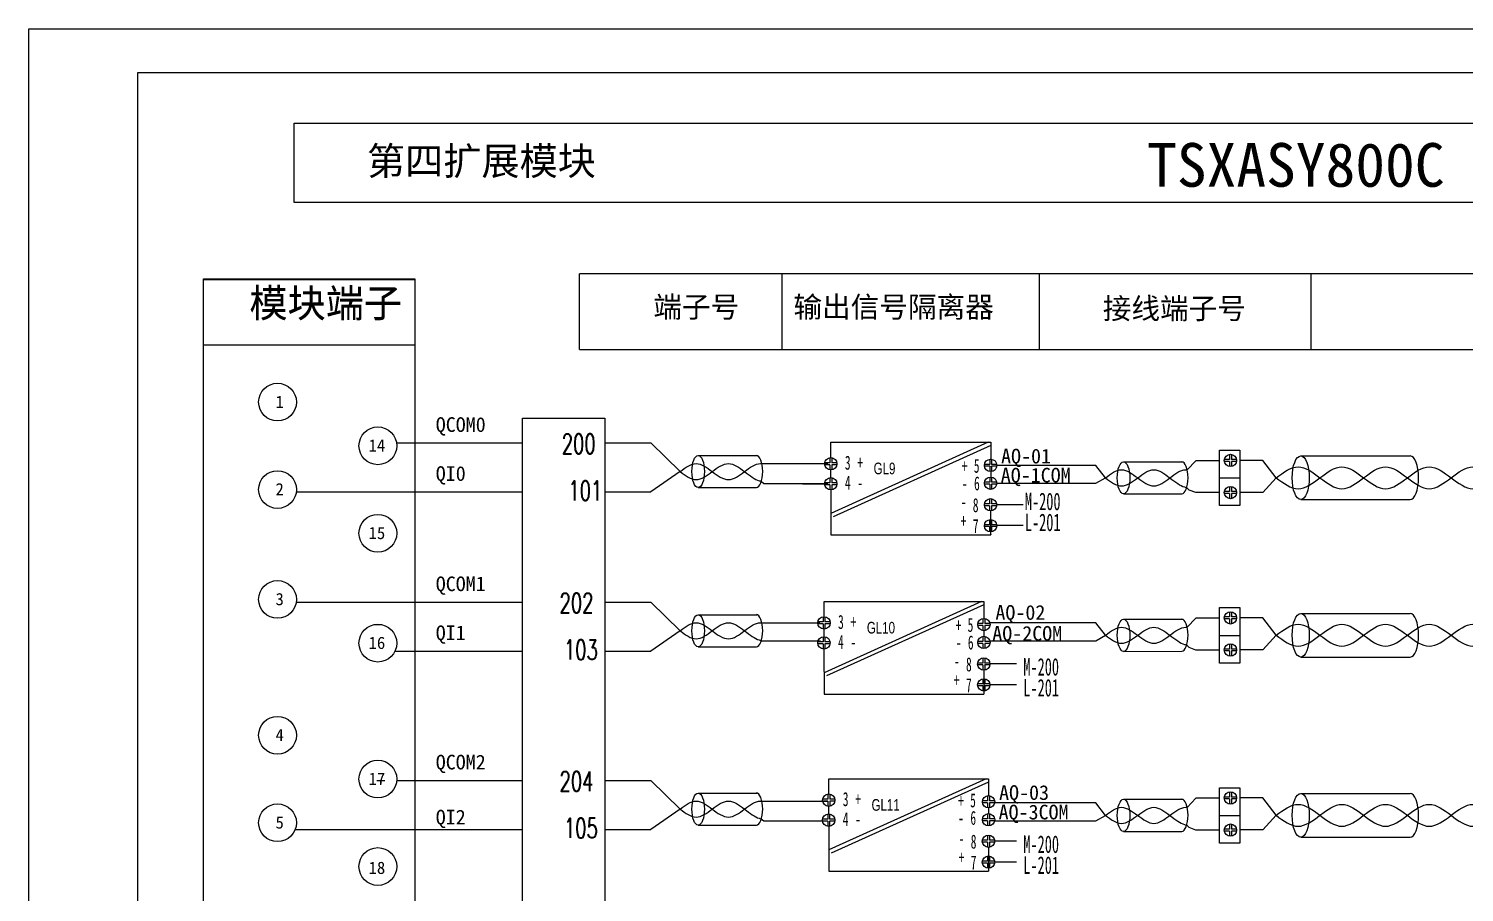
# Model space of a CAD drawing. Header units: millimetres. Extents: x 201 to 11482, y -7821 to 251.
# Drawn here: x 6859.7 to 7188.2, y -6773.7 to -6576.3 of the extents above; entities that cross this region are included whole.
import ezdxf

# ---------------------------------------------------------------- set-up
doc = ezdxf.new("R2010")
doc.units = ezdxf.units.MM
for name, color, linetype in [('02', 7, 'Continuous'), ('LINE_THIN', 2, 'Continuous'), ('TEXT', 6, 'Continuous'), ('µçÂ¡¤Í¼', 7, 'Continuous')]:
    doc.layers.add(name, color=color, linetype=linetype)
doc.styles.add('HZ', font='txt', dxfattribs={"width": 0.67, "bigfont": 'hztxt'})

msp = doc.modelspace()

# ---------------------------------------------------------------- linework, layer by layer
for p, q in [((6884.748, -6985.796), (6884.748, -6586.252)), ((6884.748, -6586.252), (7446.852, -6586.252)), ((6899.752, -6633.592), (6948.048, -6633.592)), ((7320.469, -6632.306), (6985.763, -6632.306)), ((6985.763, -6649.625), (6985.763, -6632.306)), ((7032.141, -6649.625), (7032.141, -6632.306)), ((7090.955, -6649.625), (7090.955, -6632.306)), ((7153.116, -6649.625), (7153.116, -6632.306)), ((6899.752, -6648.525), (6948.048, -6648.525)), ((6985.763, -6649.625), (7320.469, -6649.625)), ((6943.884, -6670.965), (6972.728, -6670.965)), ((6991.573, -6670.965), (7002.057, -6670.965)), ((7008.774, -6677.521), (7002.057, -6670.965)), ((7027.469, -6675.701), (7042.541, -6675.701)), ((7103.857, -6676.117), (7081.217, -6676.117)), ((7106.087, -6678.958), (7103.857, -6676.117)), ((7126.747, -6675.048), (7124.782, -6677.137)), ((7132.145, -6675.048), (7126.747, -6675.048)), ((7142.084, -6674.965), (7136.821, -6674.965)), ((7145.141, -6678.946), (7142.084, -6674.965)), ((7008.774, -6677.521), (7002.057, -6682.163)), ((7027.94, -6680.313), (7027.342, -6679.794)), ((7103.857, -6680.21), (7106.087, -6678.958)), ((7145.141, -6678.946), (7142.084, -6682.298)), ((6920.951, -6682.163), (6972.728, -6682.163)), ((6991.573, -6682.163), (7002.057, -6682.163)), ((7042.565, -6680.313), (7027.94, -6680.313)), ((7081.217, -6680.21), (7103.857, -6680.21)), ((7125.253, -6681.749), (7124.655, -6681.23)), ((7126.747, -6682.345), (7125.253, -6681.749)), ((7132.145, -6682.345), (7126.747, -6682.345)), ((7142.084, -6682.298), (7136.821, -6682.298)), ((7079.794, -6686.527), (7079.794, -6691.997)), ((6920.938, -6707.378), (6972.728, -6707.378)), ((6991.573, -6707.378), (7002.057, -6707.378)), ((7008.774, -6713.935), (7002.057, -6707.378)), ((6938.842, -6712.51), (6940.395, -6712.509)), ((7027.469, -6712.114), (7040.755, -6712.114)), ((7103.857, -6712.114), (7079.606, -6712.114)), ((7106.087, -6714.955), (7103.857, -6712.114)), ((7126.747, -6711.045), (7124.782, -6713.134)), ((7132.145, -6711.045), (7126.747, -6711.045)), ((7142.084, -6710.963), (7136.821, -6710.963)), ((7145.141, -6714.943), (7142.084, -6710.963)), ((7008.774, -6713.935), (7002.057, -6718.577)), ((7103.857, -6716.207), (7106.087, -6714.955)), ((7145.141, -6714.943), (7142.084, -6718.296)), ((6943.534, -6718.577), (6972.728, -6718.577)), ((6991.573, -6718.577), (7002.057, -6718.577)), ((7027.342, -6716.207), (7040.903, -6716.207)), ((7079.606, -6716.207), (7103.857, -6716.207)), ((7125.253, -6717.746), (7124.655, -6717.227)), ((7126.747, -6718.343), (7125.253, -6717.746)), ((7132.145, -6718.343), (7126.747, -6718.343)), ((7142.084, -6718.296), (7136.821, -6718.296)), ((7078.24, -6722.941), (7078.24, -6728.41)), ((6939.374, -6748.15), (6941.235, -6748.15)), ((6943.925, -6748.15), (6972.728, -6748.15)), ((6991.573, -6748.15), (7002.057, -6748.15)), ((7008.774, -6754.707), (7002.057, -6748.15)), ((7142.084, -6752.151), (7136.821, -6752.151)), ((7145.141, -6756.131), (7142.084, -6752.151)), ((7008.774, -6754.707), (7002.057, -6759.348)), ((7027.469, -6752.886), (7042.541, -6752.886)), ((7103.857, -6753.302), (7080.716, -6753.302)), ((7106.087, -6756.143), (7103.857, -6753.302)), ((7126.747, -6752.233), (7124.782, -6754.322)), ((7132.145, -6752.233), (7126.747, -6752.233)), ((7027.94, -6757.498), (7027.342, -6756.979)), ((7042.565, -6757.498), (7027.94, -6757.498)), ((7080.716, -6757.395), (7103.857, -6757.395)), ((7103.857, -6757.395), (7106.087, -6756.143)), ((7125.253, -6758.934), (7124.655, -6758.415)), ((7145.141, -6756.131), (7142.084, -6759.483)), ((6920.71, -6759.348), (6972.728, -6759.348)), ((6991.573, -6759.348), (7002.057, -6759.348)), ((7126.747, -6759.531), (7125.253, -6758.934)), ((7132.145, -6759.531), (7126.747, -6759.531)), ((7142.084, -6759.483), (7136.821, -6759.483)), ((7079.316, -6763.47), (7079.316, -6768.939))]:
    msp.add_line(p, q)
at = {"color": 6}
for p, q in [((7043.233, -6681.71), (7043.249, -6691.997)), ((7043.249, -6691.997), (7079.821, -6691.997)), ((7041.679, -6718.124), (7041.694, -6728.41)), ((7041.694, -6728.41), (7078.266, -6728.41)), ((7042.755, -6758.653), (7042.77, -6768.939)), ((7042.77, -6768.939), (7079.342, -6768.939))]:
    msp.add_line(p, q, dxfattribs=at)
for points in [[(6920.465, -6597.84), (7416.279, -6597.84), (7416.279, -6615.96), (6920.465, -6615.96)], [(6899.752, -6633.421), (6948.048, -6633.421), (6948.048, -6926.772), (6899.752, -6942.237)], [(6972.728, -6665.273), (6991.573, -6665.273), (6991.573, -6916.79), (6972.728, -6916.79)]]:
    msp.add_lwpolyline(points, close=True)
for centre in [(6916.666, -6661.63), (6939.619, -6671.632), (6916.666, -6681.634), (6939.619, -6691.636), (6916.666, -6706.755), (6939.619, -6716.757), (6916.666, -6737.833), (6939.619, -6747.834), (6916.666, -6757.836), (6939.619, -6767.838)]:
    msp.add_circle(centre, 4.317)
at = {"layer": '02', "color": 6, "lineweight": -2}
for p, q in [((7079.247, -6670.836), (7043.243, -6687.112)), ((7079.816, -6671.573), (7043.812, -6687.849)), ((7036.857, -6675.701), (7041.829, -6675.704)), ((7036.799, -6680.298), (7041.821, -6680.298)), ((7087.285, -6685.1), (7081.206, -6685.1)), ((7087.285, -6689.883), (7081.206, -6689.883)), ((7077.692, -6707.249), (7041.689, -6723.525)), ((7078.262, -6707.986), (7042.258, -6724.262)), ((7085.731, -6721.513), (7079.652, -6721.513)), ((7085.731, -6726.296), (7079.652, -6726.296)), ((7078.768, -6747.778), (7042.764, -6764.054)), ((7079.337, -6748.515), (7043.334, -6764.791)), ((7085.731, -6762.077), (7080.728, -6762.077)), ((7085.731, -6766.86), (7080.728, -6766.86))]:
    msp.add_line(p, q, dxfattribs=at)
at = {"layer": '02'}
for p, q in [((7012.895, -6673.844), (7026.347, -6673.844)), ((7043.02, -6675.502), (7041.846, -6675.502)), ((7043.02, -6675.944), (7041.846, -6675.944)), ((7043.02, -6674.328), (7043.02, -6675.502)), ((7043.02, -6675.944), (7043.02, -6677.118)), ((7043.461, -6674.328), (7043.461, -6675.502)), ((7044.635, -6675.502), (7043.461, -6675.502)), ((7044.635, -6675.944), (7043.461, -6675.944)), ((7043.461, -6675.944), (7043.461, -6677.118)), ((7079.586, -6675.882), (7078.412, -6675.882)), ((7079.586, -6676.323), (7078.412, -6676.323)), ((7079.586, -6674.708), (7079.586, -6675.882)), ((7079.586, -6676.323), (7079.586, -6677.497)), ((7080.027, -6674.708), (7080.027, -6675.882)), ((7081.201, -6675.882), (7080.027, -6675.882)), ((7081.201, -6676.323), (7080.027, -6676.323)), ((7080.027, -6676.323), (7080.027, -6677.497)), ((7110.209, -6675.281), (7123.66, -6675.281)), ((7134.441, -6674.764), (7133.267, -6674.764)), ((7134.441, -6675.205), (7133.267, -6675.205)), ((7134.441, -6673.59), (7134.441, -6674.764)), ((7134.441, -6675.205), (7134.441, -6676.38)), ((7134.882, -6673.59), (7134.882, -6674.764)), ((7136.057, -6674.764), (7134.882, -6674.764)), ((7136.057, -6675.205), (7134.882, -6675.205)), ((7134.882, -6675.205), (7134.882, -6676.38)), ((7150.745, -6673.946), (7175.745, -6673.946)), ((7043.013, -6678.904), (7043.013, -6680.078)), ((7043.454, -6678.904), (7043.454, -6680.078)), ((7079.586, -6678.801), (7079.586, -6679.975)), ((7080.027, -6678.801), (7080.027, -6679.975)), ((7012.895, -6681.198), (7026.217, -6681.183)), ((7043.013, -6680.078), (7041.839, -6680.078)), ((7043.013, -6680.519), (7041.839, -6680.519)), ((7043.013, -6680.519), (7043.013, -6681.693)), ((7044.628, -6680.078), (7043.454, -6680.078)), ((7044.628, -6680.519), (7043.454, -6680.519)), ((7043.454, -6680.519), (7043.454, -6681.693)), ((7079.586, -6679.975), (7078.412, -6679.975)), ((7079.586, -6680.416), (7078.412, -6680.416)), ((7079.586, -6680.416), (7079.586, -6681.59)), ((7081.201, -6679.975), (7080.027, -6679.975)), ((7081.201, -6680.416), (7080.027, -6680.416)), ((7080.027, -6680.416), (7080.027, -6681.59)), ((7110.209, -6682.635), (7123.53, -6682.62)), ((7134.441, -6682.106), (7133.267, -6682.106)), ((7134.441, -6682.547), (7133.267, -6682.547)), ((7134.441, -6680.932), (7134.441, -6682.106)), ((7134.441, -6682.547), (7134.441, -6683.721)), ((7134.882, -6680.932), (7134.882, -6682.106)), ((7136.057, -6682.106), (7134.882, -6682.106)), ((7136.057, -6682.547), (7134.882, -6682.547)), ((7134.882, -6682.547), (7134.882, -6683.721)), ((7079.574, -6684.895), (7078.4, -6684.895)), ((7079.574, -6685.336), (7078.4, -6685.336)), ((7079.574, -6683.721), (7079.574, -6684.895)), ((7079.574, -6685.336), (7079.574, -6686.51)), ((7080.015, -6683.721), (7080.015, -6684.895)), ((7081.189, -6684.895), (7080.015, -6684.895)), ((7081.189, -6685.336), (7080.015, -6685.336)), ((7080.015, -6685.336), (7080.015, -6686.51)), ((7150.745, -6683.946), (7175.745, -6683.946)), ((7079.574, -6689.678), (7078.4, -6689.678)), ((7079.574, -6688.504), (7079.574, -6689.678)), ((7080.015, -6688.504), (7080.015, -6689.678)), ((7081.189, -6689.678), (7080.015, -6689.678)), ((7079.574, -6690.119), (7078.4, -6690.119)), ((7079.574, -6690.119), (7079.574, -6691.293)), ((7081.189, -6690.119), (7080.015, -6690.119)), ((7080.015, -6690.119), (7080.015, -6691.293)), ((7012.895, -6710.258), (7026.347, -6710.258)), ((7041.466, -6711.916), (7040.291, -6711.916)), ((7041.466, -6712.357), (7040.291, -6712.357)), ((7041.466, -6710.741), (7041.466, -6711.916)), ((7041.466, -6712.357), (7041.466, -6713.531)), ((7041.907, -6710.741), (7041.907, -6711.916)), ((7043.081, -6711.916), (7041.907, -6711.916)), ((7043.081, -6712.357), (7041.907, -6712.357)), ((7041.907, -6712.357), (7041.907, -6713.531)), ((7078.031, -6712.295), (7076.857, -6712.295)), ((7078.031, -6712.736), (7076.857, -6712.736)), ((7078.031, -6711.121), (7078.031, -6712.295)), ((7078.031, -6712.736), (7078.031, -6713.91)), ((7078.473, -6711.121), (7078.473, -6712.295)), ((7079.647, -6712.295), (7078.473, -6712.295)), ((7079.647, -6712.736), (7078.473, -6712.736)), ((7078.473, -6712.736), (7078.473, -6713.91)), ((7110.209, -6711.278), (7123.66, -6711.278)), ((7134.441, -6710.761), (7133.267, -6710.761)), ((7134.441, -6711.203), (7133.267, -6711.203)), ((7134.441, -6709.587), (7134.441, -6710.761)), ((7134.441, -6711.203), (7134.441, -6712.377)), ((7134.882, -6709.587), (7134.882, -6710.761)), ((7136.057, -6710.761), (7134.882, -6710.761)), ((7136.057, -6711.203), (7134.882, -6711.203)), ((7134.882, -6711.203), (7134.882, -6712.377)), ((7150.745, -6709.943), (7175.745, -6709.943)), ((7041.458, -6715.317), (7041.458, -6716.491)), ((7041.9, -6715.317), (7041.9, -6716.491)), ((7078.031, -6715.214), (7078.031, -6716.388)), ((7078.473, -6715.214), (7078.473, -6716.388)), ((7012.895, -6717.612), (7026.217, -6717.597)), ((7041.458, -6716.491), (7040.284, -6716.491)), ((7041.458, -6716.932), (7040.284, -6716.932)), ((7041.458, -6716.932), (7041.458, -6718.106)), ((7043.074, -6716.491), (7041.9, -6716.491)), ((7043.074, -6716.932), (7041.9, -6716.932)), ((7041.9, -6716.932), (7041.9, -6718.106)), ((7078.031, -6716.388), (7076.857, -6716.388)), ((7078.031, -6716.829), (7076.857, -6716.829)), ((7078.031, -6716.829), (7078.031, -6718.003)), ((7079.647, -6716.388), (7078.473, -6716.388)), ((7079.647, -6716.829), (7078.473, -6716.829)), ((7078.473, -6716.829), (7078.473, -6718.003)), ((7110.209, -6718.632), (7123.53, -6718.617)), ((7134.441, -6718.103), (7133.267, -6718.103)), ((7134.441, -6718.544), (7133.267, -6718.544)), ((7134.441, -6716.929), (7134.441, -6718.103)), ((7134.441, -6718.544), (7134.441, -6719.718)), ((7134.882, -6716.929), (7134.882, -6718.103)), ((7136.057, -6718.103), (7134.882, -6718.103)), ((7136.057, -6718.544), (7134.882, -6718.544)), ((7134.882, -6718.544), (7134.882, -6719.718)), ((7078.019, -6721.308), (7076.845, -6721.308)), ((7078.019, -6721.749), (7076.845, -6721.749)), ((7078.019, -6720.134), (7078.019, -6721.308)), ((7078.019, -6721.749), (7078.019, -6722.923)), ((7078.461, -6720.134), (7078.461, -6721.308)), ((7079.635, -6721.308), (7078.461, -6721.308)), ((7079.635, -6721.749), (7078.461, -6721.749)), ((7078.461, -6721.749), (7078.461, -6722.923)), ((7150.745, -6719.943), (7175.745, -6719.943)), ((7078.019, -6724.917), (7078.019, -6726.091)), ((7078.461, -6724.917), (7078.461, -6726.091)), ((7078.019, -6726.091), (7076.845, -6726.091)), ((7078.019, -6726.533), (7076.845, -6726.533)), ((7078.019, -6726.533), (7078.019, -6727.707)), ((7079.635, -6726.091), (7078.461, -6726.091)), ((7079.635, -6726.533), (7078.461, -6726.533)), ((7078.461, -6726.533), (7078.461, -6727.707)), ((7012.895, -6751.03), (7026.347, -6751.03)), ((7042.541, -6751.271), (7042.541, -6752.445)), ((7042.982, -6751.271), (7042.982, -6752.445)), ((7079.107, -6751.65), (7079.107, -6752.824)), ((7079.548, -6751.65), (7079.548, -6752.824)), ((7134.441, -6751.949), (7133.267, -6751.949)), ((7134.441, -6750.775), (7134.441, -6751.949)), ((7134.882, -6750.775), (7134.882, -6751.949)), ((7136.057, -6751.949), (7134.882, -6751.949)), ((7150.745, -6751.131), (7175.745, -6751.131)), ((7042.541, -6752.445), (7041.367, -6752.445)), ((7042.541, -6752.886), (7041.367, -6752.886)), ((7042.541, -6752.886), (7042.541, -6754.06)), ((7044.157, -6752.445), (7042.982, -6752.445)), ((7044.157, -6752.886), (7042.982, -6752.886)), ((7042.982, -6752.886), (7042.982, -6754.06)), ((7079.107, -6752.824), (7077.933, -6752.824)), ((7079.107, -6753.265), (7077.933, -6753.265)), ((7079.107, -6753.265), (7079.107, -6754.439)), ((7080.722, -6752.824), (7079.548, -6752.824)), ((7080.722, -6753.265), (7079.548, -6753.265)), ((7079.548, -6753.265), (7079.548, -6754.439)), ((7110.209, -6752.466), (7123.66, -6752.466)), ((7134.441, -6752.391), (7133.267, -6752.391)), ((7134.441, -6752.391), (7134.441, -6753.565)), ((7136.057, -6752.391), (7134.882, -6752.391)), ((7134.882, -6752.391), (7134.882, -6753.565)), ((7012.895, -6758.383), (7026.217, -6758.368)), ((7042.534, -6757.02), (7041.36, -6757.02)), ((7042.534, -6757.461), (7041.36, -6757.461)), ((7042.534, -6755.846), (7042.534, -6757.02)), ((7042.534, -6757.461), (7042.534, -6758.635)), ((7042.975, -6755.846), (7042.975, -6757.02)), ((7044.149, -6757.02), (7042.975, -6757.02)), ((7044.149, -6757.461), (7042.975, -6757.461)), ((7042.975, -6757.461), (7042.975, -6758.635)), ((7079.107, -6756.917), (7077.933, -6756.917)), ((7079.107, -6757.358), (7077.933, -6757.358)), ((7079.107, -6755.743), (7079.107, -6756.917)), ((7079.107, -6757.358), (7079.107, -6758.532)), ((7079.548, -6755.743), (7079.548, -6756.917)), ((7080.722, -6756.917), (7079.548, -6756.917)), ((7080.722, -6757.358), (7079.548, -6757.358)), ((7079.548, -6757.358), (7079.548, -6758.532)), ((7134.441, -6758.117), (7134.441, -6759.291)), ((7134.882, -6758.117), (7134.882, -6759.291)), ((7079.095, -6761.837), (7077.921, -6761.837)), ((7079.095, -6760.663), (7079.095, -6761.837)), ((7079.536, -6760.663), (7079.536, -6761.837)), ((7080.71, -6761.837), (7079.536, -6761.837)), ((7110.209, -6759.82), (7123.53, -6759.805)), ((7134.441, -6759.291), (7133.267, -6759.291)), ((7134.441, -6759.732), (7133.267, -6759.732)), ((7134.441, -6759.732), (7134.441, -6760.906)), ((7136.057, -6759.291), (7134.882, -6759.291)), ((7136.057, -6759.732), (7134.882, -6759.732)), ((7134.882, -6759.732), (7134.882, -6760.906)), ((7150.745, -6761.131), (7175.745, -6761.131)), ((7079.095, -6762.278), (7077.921, -6762.278)), ((7079.095, -6762.278), (7079.095, -6763.452)), ((7080.71, -6762.278), (7079.536, -6762.278)), ((7079.536, -6762.278), (7079.536, -6763.452)), ((7079.095, -6766.621), (7077.921, -6766.621)), ((7079.095, -6767.062), (7077.921, -6767.062)), ((7079.095, -6765.446), (7079.095, -6766.621)), ((7079.095, -6767.062), (7079.095, -6768.236)), ((7079.536, -6765.446), (7079.536, -6766.621)), ((7080.71, -6766.621), (7079.536, -6766.621)), ((7080.71, -6767.062), (7079.536, -6767.062)), ((7079.536, -6767.062), (7079.536, -6768.236))]:
    msp.add_line(p, q, dxfattribs=at)
at = {"layer": '02', "lineweight": -2}
for p, q in [((7132.145, -6678.976), (7136.821, -6678.976)), ((7132.145, -6714.973), (7136.821, -6714.973)), ((7132.145, -6756.161), (7136.821, -6756.161))]:
    msp.add_line(p, q, dxfattribs=at)
at = {"layer": '02', "color": 6, "lineweight": -2}
for points in [[(7043.241, -6674.311), (7043.243, -6670.836), (7079.816, -6670.836), (7079.816, -6674.69)], [(7043.243, -6678.886), (7043.242, -6677.135)], [(7079.816, -6677.514), (7079.814, -6678.783)], [(7079.821, -6691.894), (7079.821, -6691.997)], [(7041.686, -6710.724), (7041.689, -6707.249), (7078.262, -6707.249), (7078.262, -6711.104)], [(7041.689, -6715.3), (7041.687, -6713.548)], [(7078.262, -6713.928), (7078.259, -6715.197)], [(7078.266, -6728.307), (7078.266, -6728.41)], [(7042.762, -6751.253), (7042.764, -6747.778), (7079.337, -6747.778), (7079.337, -6751.633)], [(7042.764, -6755.829), (7042.763, -6754.077)], [(7079.337, -6754.457), (7079.335, -6755.726)], [(7079.342, -6768.836), (7079.342, -6768.939)]]:
    msp.add_lwpolyline(points, dxfattribs=at)
at = {"layer": '02', "lineweight": -2}
for points in [[(7132.145, -6672.647), (7136.821, -6672.647), (7136.821, -6685.309), (7132.145, -6685.309)], [(7132.145, -6708.644), (7136.821, -6708.644), (7136.821, -6721.306), (7132.145, -6721.306)], [(7132.145, -6749.832), (7136.821, -6749.832), (7136.821, -6762.494), (7132.145, -6762.494)]]:
    msp.add_lwpolyline(points, close=True, dxfattribs=at)
at = {"layer": '02'}
for centre in [(7043.241, -6675.723), (7079.806, -6676.102), (7134.662, -6674.985), (7043.233, -6680.298), (7079.806, -6680.195), (7134.662, -6682.327), (7079.794, -6685.115), (7079.794, -6689.899), (7041.686, -6712.136), (7078.252, -6712.516), (7134.662, -6710.982), (7041.679, -6716.712), (7078.252, -6716.609), (7134.662, -6718.324), (7078.24, -6721.529), (7078.24, -6726.312), (7042.762, -6752.665), (7079.328, -6753.045), (7134.662, -6752.17), (7042.755, -6757.241), (7079.328, -6757.138), (7134.662, -6759.512), (7079.316, -6762.058), (7079.316, -6766.841)]:
    msp.add_circle(centre, 1.412, dxfattribs=at)
at = {"layer": '02', "color": 6, "lineweight": -2}
for centre, start, end in [((7079.816, -6676.087), 135.56611, 140.56789), ((7079.816, -6676.087), 39.43211, 49.12691), ((7079.816, -6676.087), 310.87309, 312.83785), ((7079.816, -6680.179), 135.56611, 140.56789), ((7079.816, -6680.179), 39.43211, 49.12691), ((7079.816, -6680.179), 310.87309, 312.83785), ((7079.804, -6685.1), 135.56611, 140.56789), ((7079.804, -6685.1), 39.43211, 49.12691), ((7079.804, -6685.1), 310.87309, 312.83785), ((7079.804, -6689.883), 135.56611, 140.56789), ((7079.804, -6689.883), 39.43211, 49.12691), ((7079.804, -6689.883), 310.87309, 312.83785), ((7078.262, -6712.5), 135.56611, 140.56789), ((7078.262, -6712.5), 39.43211, 49.12691), ((7078.262, -6712.5), 310.87309, 312.83785), ((7078.262, -6716.593), 135.56611, 140.56789), ((7078.262, -6716.593), 39.43211, 49.12691), ((7078.262, -6716.593), 310.87309, 312.83785), ((7078.25, -6721.513), 135.56611, 140.56789), ((7078.25, -6721.513), 39.43211, 49.12691), ((7078.25, -6721.513), 310.87309, 312.83785), ((7078.25, -6726.296), 135.56611, 140.56789), ((7078.25, -6726.296), 39.43211, 49.12691), ((7078.25, -6726.296), 310.87309, 312.83785), ((7079.337, -6753.029), 135.56611, 140.56789), ((7079.337, -6753.029), 39.43211, 49.12691), ((7079.337, -6753.029), 310.87309, 312.83785), ((7079.337, -6757.122), 135.56611, 140.56789), ((7079.337, -6757.122), 39.43211, 49.12691), ((7079.337, -6757.122), 310.87309, 312.83785), ((7079.325, -6762.042), 135.56611, 140.56789), ((7079.325, -6762.042), 39.43211, 49.12691), ((7079.325, -6762.042), 310.87309, 312.83785), ((7079.325, -6766.825), 135.56611, 140.56789), ((7079.325, -6766.825), 39.43211, 49.12691), ((7079.325, -6766.825), 310.87309, 312.83785)]:
    msp.add_arc(centre, 0.322, start, end, dxfattribs=at)
at = {"layer": '02'}
for centre, major_axis in [((7012.895, -6677.521), (0, 3.677)), ((7012.895, -6677.521), (0, 3.677)), ((7110.209, -6678.958), (0, 3.677)), ((7110.209, -6678.958), (0, 3.677)), ((7150.745, -6678.946), (0, 5)), ((7012.895, -6713.935), (0, 3.677)), ((7012.895, -6713.935), (0, 3.677)), ((7110.209, -6714.955), (0, 3.677)), ((7110.209, -6714.955), (0, 3.677)), ((7150.745, -6714.943), (0, 5)), ((7012.895, -6754.707), (0, 3.677)), ((7012.895, -6754.707), (0, 3.677)), ((7150.745, -6756.131), (0, 5)), ((7110.209, -6756.143), (0, 3.677)), ((7110.209, -6756.143), (0, 3.677))]:
    msp.add_ellipse(centre, major_axis=major_axis, ratio=0.3908753, dxfattribs=at)
for centre, major_axis in [((7026.217, -6677.506), (0, 3.677)), ((7123.53, -6678.943), (0, 3.677)), ((7175.745, -6678.946), (0, 5)), ((7026.217, -6713.92), (0, 3.677)), ((7123.53, -6714.94), (0, 3.677)), ((7175.745, -6714.943), (0, 5)), ((7026.217, -6754.691), (0, 3.677)), ((7175.745, -6756.131), (0, 5)), ((7123.53, -6756.128), (0, 3.677))]:
    msp.add_ellipse(centre, major_axis=major_axis, ratio=0.3908753, start_param=3.1415927, end_param=6.2831853, dxfattribs=at)
for points, knots in [([(7008.774, -6677.521), (7010, -6676.602), (7012.451, -6674.762), (7016.128, -6677.521), (7019.806, -6680.281), (7023.483, -6677.521), (7026.037, -6675.604), (7027.366, -6675.688), (7027.469, -6675.701)], [0, 0, 0, 0, 2.7954019, 5.5908038, 8.3862057, 11.1816075, 13.9770094, 14.2120423, 14.2120423, 14.2120423, 14.2120423]), ([(7008.774, -6677.521), (7010, -6678.441), (7012.451, -6680.281), (7016.128, -6677.521), (7019.806, -6674.762), (7023.483, -6677.521), (7026.035, -6679.437), (7026.97, -6679.647), (7027.342, -6679.794)], [0, 0, 0, 0, 2.7954019, 5.5908038, 8.3862057, 11.1816075, 13.9770094, 14.2068088, 14.2068088, 14.2068088, 14.2068088]), ([(7145.141, -6678.946), (7146.808, -6677.695), (7150.141, -6675.194), (7155.141, -6678.946), (7160.141, -6682.698), (7165.141, -6678.946), (7171.808, -6673.943), (7178.475, -6683.949), (7185.141, -6678.946), (7190.142, -6675.193), (7195.136, -6678.949), (7198.485, -6681.44), (7200.141, -6681.447)], [0, 0, 0, 0, 2.7954019, 5.5908038, 8.3862057, 11.1816075, 13.9770094, 19.5678132, 22.3632151, 25.158617, 27.9540189, 30.7494207, 30.7494207, 30.7494207, 30.7494207]), ([(7106.087, -6678.958), (7107.313, -6678.038), (7109.764, -6676.198), (7113.442, -6678.958), (7117.119, -6681.717), (7120.796, -6678.958), (7123.35, -6677.041), (7124.679, -6677.125), (7124.782, -6677.137)], [0, 0, 0, 0, 2.7954019, 5.5908038, 8.3862057, 11.1816075, 13.9770094, 14.2120423, 14.2120423, 14.2120423, 14.2120423]), ([(7106.087, -6678.958), (7107.313, -6679.877), (7109.764, -6681.717), (7113.442, -6678.958), (7117.119, -6676.198), (7120.796, -6678.958), (7123.348, -6680.873), (7124.283, -6681.083), (7124.655, -6681.23)], [0, 0, 0, 0, 2.7954019, 5.5908038, 8.3862057, 11.1816075, 13.9770094, 14.2068088, 14.2068088, 14.2068088, 14.2068088]), ([(7008.774, -6713.935), (7010, -6713.015), (7012.451, -6711.175), (7016.128, -6713.935), (7019.806, -6716.694), (7023.483, -6713.935), (7026.037, -6712.018), (7027.366, -6712.102), (7027.469, -6712.114)], [0, 0, 0, 0, 2.7954019, 5.5908038, 8.3862057, 11.1816075, 13.9770094, 14.2120423, 14.2120423, 14.2120423, 14.2120423]), ([(7008.774, -6713.935), (7010, -6714.854), (7012.451, -6716.694), (7016.128, -6713.935), (7019.806, -6711.175), (7023.483, -6713.935), (7026.035, -6715.85), (7026.97, -6716.06), (7027.342, -6716.207)], [0, 0, 0, 0, 2.7954019, 5.5908038, 8.3862057, 11.1816075, 13.9770094, 14.2068088, 14.2068088, 14.2068088, 14.2068088]), ([(7145.141, -6714.943), (7146.808, -6713.692), (7150.141, -6711.191), (7155.141, -6714.943), (7160.141, -6718.695), (7165.141, -6714.943), (7171.808, -6709.94), (7178.475, -6719.946), (7185.141, -6714.943), (7190.142, -6711.19), (7195.136, -6714.947), (7198.485, -6717.437), (7200.141, -6717.445)], [0, 0, 0, 0, 2.7954019, 5.5908038, 8.3862057, 11.1816075, 13.9770094, 19.5678132, 22.3632151, 25.158617, 27.9540189, 30.7494207, 30.7494207, 30.7494207, 30.7494207]), ([(7106.087, -6714.955), (7107.313, -6714.035), (7109.764, -6712.196), (7113.442, -6714.955), (7117.119, -6717.714), (7120.796, -6714.955), (7123.35, -6713.038), (7124.679, -6713.122), (7124.782, -6713.134)], [0, 0, 0, 0, 2.7954019, 5.5908038, 8.3862057, 11.1816075, 13.9770094, 14.2120423, 14.2120423, 14.2120423, 14.2120423]), ([(7106.087, -6714.955), (7107.313, -6715.875), (7109.764, -6717.714), (7113.442, -6714.955), (7117.119, -6712.196), (7120.796, -6714.955), (7123.348, -6716.87), (7124.283, -6717.08), (7124.655, -6717.227)], [0, 0, 0, 0, 2.7954019, 5.5908038, 8.3862057, 11.1816075, 13.9770094, 14.2068088, 14.2068088, 14.2068088, 14.2068088]), ([(7008.774, -6754.707), (7010, -6753.787), (7012.451, -6751.947), (7016.128, -6754.707), (7019.806, -6757.466), (7023.483, -6754.707), (7026.037, -6752.79), (7027.366, -6752.873), (7027.469, -6752.886)], [0, 0, 0, 0, 2.7954019, 5.5908038, 8.3862057, 11.1816075, 13.9770094, 14.2120423, 14.2120423, 14.2120423, 14.2120423]), ([(7008.774, -6754.707), (7010, -6755.626), (7012.451, -6757.466), (7016.128, -6754.707), (7019.806, -6751.947), (7023.483, -6754.707), (7026.035, -6756.622), (7026.97, -6756.832), (7027.342, -6756.979)], [0, 0, 0, 0, 2.7954019, 5.5908038, 8.3862057, 11.1816075, 13.9770094, 14.2068088, 14.2068088, 14.2068088, 14.2068088]), ([(7106.087, -6756.143), (7107.313, -6755.223), (7109.764, -6753.383), (7113.442, -6756.143), (7117.119, -6758.902), (7120.796, -6756.143), (7123.35, -6754.226), (7124.679, -6754.31), (7124.782, -6754.322)], [0, 0, 0, 0, 2.7954019, 5.5908038, 8.3862057, 11.1816075, 13.9770094, 14.2120423, 14.2120423, 14.2120423, 14.2120423]), ([(7106.087, -6756.143), (7107.313, -6757.063), (7109.764, -6758.902), (7113.442, -6756.143), (7117.119, -6753.383), (7120.796, -6756.143), (7123.348, -6758.058), (7124.283, -6758.268), (7124.655, -6758.415)], [0, 0, 0, 0, 2.7954019, 5.5908038, 8.3862057, 11.1816075, 13.9770094, 14.2068088, 14.2068088, 14.2068088, 14.2068088]), ([(7145.141, -6756.131), (7146.808, -6754.88), (7150.141, -6752.379), (7155.141, -6756.131), (7160.141, -6759.883), (7165.141, -6756.131), (7171.808, -6751.128), (7178.475, -6761.134), (7185.141, -6756.131), (7190.142, -6752.378), (7195.136, -6756.135), (7198.485, -6758.625), (7200.141, -6758.632)], [0, 0, 0, 0, 2.7954019, 5.5908038, 8.3862057, 11.1816075, 13.9770094, 19.5678132, 22.3632151, 25.158617, 27.9540189, 30.7494207, 30.7494207, 30.7494207, 30.7494207])]:
    msp.add_open_spline(points, degree=3, knots=knots, dxfattribs=at)
for points in [[(7145.141, -6678.946), (7146.808, -6680.197), (7150.141, -6682.698), (7155.141, -6678.946), (7160.141, -6675.194), (7165.141, -6678.946), (7170.141, -6682.698), (7175.141, -6678.946), (7180.141, -6675.194), (7185.143, -6678.945), (7190.133, -6682.702), (7195.173, -6678.93), (7198.406, -6676.479), (7200.141, -6676.444)], [(7145.141, -6714.943), (7146.808, -6716.194), (7150.141, -6718.695), (7155.141, -6714.943), (7160.141, -6711.191), (7165.141, -6714.943), (7170.141, -6718.695), (7175.141, -6714.943), (7180.141, -6711.191), (7185.143, -6714.942), (7190.133, -6718.7), (7195.173, -6714.927), (7198.406, -6712.476), (7200.141, -6712.442)], [(7145.141, -6756.131), (7146.808, -6757.382), (7150.141, -6759.883), (7155.141, -6756.131), (7160.141, -6752.379), (7165.141, -6756.131), (7170.141, -6759.883), (7175.141, -6756.131), (7180.141, -6752.379), (7185.143, -6756.13), (7190.133, -6759.887), (7195.173, -6756.115), (7198.406, -6753.664), (7200.141, -6753.63)]]:
    msp.add_open_spline(points, degree=3, dxfattribs=at)
at = {"layer": 'LINE_THIN'}
for p, q in [((6859.748, -6996.252), (6859.748, -6576.252)), ((6859.748, -6576.252), (7457.056, -6576.252))]:
    msp.add_line(p, q, dxfattribs=at)

# ---------------------------------------------------------------- texts
at = {"color": 6, "attachment_point": 1}
for s, insert, char_height, width in [('{\\fËÎÌå|b0|i0|c134|p2;\\H0.8x;第四扩展模块}', (6937.126, -6603.3), 8, 54.3121), ('{\\fËÎÌå|b0|i0|c134|p2;\\H0.8x;模块端子}', (6910.234, -6635.75), 8, 54.3121), ('{\\fËÎÌå|b0|i0|c134|p2;\\H0.8x;模块端子}', (6910.234, -6635.847), 8, 54.3121), ('{\\fËÎÌå|b0|i0|c134|p2;\\H0.8x;端子号}', (7002.631, -6637.474), 6, 71.77609), ('{\\fËÎÌå|b0|i0|c134|p2;\\H0.8x;输出信号隔离器}', (7034.7, -6637.474), 6, 71.77609), ('{\\fËÎÌå|b0|i0|c134|p2;\\H0.8x;接线端子号}', (7105.467, -6637.817), 6, 60.8462)]:
    msp.add_mtext(s, dxfattribs=dict(at, insert=insert, char_height=char_height, width=width))
at = {"insert": (7115.607, -6602.395), "char_height": 10, "attachment_point": 1}
msp.add_mtext('TSXASY800C', dxfattribs=at)
at = {"char_height": 2.8, "width": 2.97864, "attachment_point": 1}
for s, insert in [('{\\ftxt|b0|i0|c134|p2;1}', (6916.21, -6660.158)), ('14', (6937.502, -6670.159)), ('2', (6916.21, -6680.161)), ('15', (6937.502, -6690.163)), ('3', (6916.21, -6705.282)), ('16', (6937.502, -6715.284)), ('4', (6916.21, -6736.36)), ('17', (6937.502, -6746.362)), ('5', (6916.21, -6756.364)), ('18', (6937.502, -6766.725))]:
    msp.add_mtext(s, dxfattribs=dict(at, insert=insert))
at = {"color": 6, "linetype": 'ByBlock', "ltscale": 10, "char_height": 3.36, "width": 0.09421, "attachment_point": 1}
for s, insert in [('QCOM0', (6952.865, -6665.098)), ('AQ-01', (7082.188, -6672.306)), ('QI0', (6952.865, -6676.297)), ('AQ-1COM', (7082.119, -6676.666)), ('QCOM1', (6952.865, -6701.511)), ('AQ-02', (7080.895, -6708.058)), ('QI1', (6952.865, -6712.71)), ('AQ-2COM', (7080.182, -6712.847)), ('QCOM2', (6952.865, -6742.283)), ('AQ-03', (7081.734, -6749.246)), ('QI2', (6952.865, -6754.863)), ('AQ-3COM', (7081.627, -6753.71))]:
    msp.add_mtext(s, dxfattribs=dict(at, insert=insert))
at = {"layer": '02', "width": 0.6}
for s, height, p in [('3', 3.2, (7046.46, -6677.088)), ('+', 3.2, (7049.308, -6677.088)), ('+', 3.2, (7073.216, -6677.893)), ('5', 3.2, (7075.958, -6677.795)), ('4', 3.2, (7046.462, -6681.664)), ('6', 3.2, (7076.011, -6681.813)), ('-', 3.2, (7049.31, -6681.664)), ('-', 3.2, (7073.236, -6681.813)), ('M-200', 4, (7087.637, -6686.347)), ('-', 3.2, (7072.971, -6686.043)), ('8', 3.2, (7075.729, -6686.8)), ('+', 3.2, (7072.944, -6690.4)), ('7', 3.2, (7075.729, -6691.583)), ('L-201', 4, (7087.637, -6691.131)), ('3', 3.2, (7044.905, -6713.502)), ('+', 3.2, (7047.754, -6713.502)), ('+', 3.2, (7071.795, -6714.284)), ('5', 3.2, (7074.537, -6714.186)), ('4', 3.2, (7044.908, -6718.077)), ('6', 3.2, (7074.59, -6718.204)), ('-', 3.2, (7047.756, -6718.077)), ('-', 3.2, (7071.814, -6718.204)), ('-', 3.2, (7071.417, -6722.456)), ('8', 3.2, (7074.174, -6723.213)), ('M-200', 4, (7087.285, -6724.167)), ('+', 3.2, (7071.39, -6726.813)), ('7', 3.2, (7074.174, -6727.996)), ('L-201', 4, (7087.285, -6728.95)), ('3', 3.2, (7045.981, -6754.031)), ('+', 3.2, (7048.829, -6754.031)), ('+', 3.2, (7072.379, -6754.393)), ('+', 3.2, (7072.379, -6754.393)), ('5', 3.2, (7075.121, -6754.295)), ('5', 3.2, (7075.121, -6754.295)), ('6', 3.2, (7075.174, -6758.313)), ('6', 3.2, (7075.174, -6758.313)), ('4', 3.2, (7045.983, -6758.606)), ('-', 3.2, (7048.832, -6758.606)), ('-', 3.2, (7072.399, -6758.313)), ('-', 3.2, (7072.399, -6758.313)), ('-', 3.2, (7072.493, -6762.985)), ('8', 3.2, (7075.25, -6763.742)), ('M-200', 4, (7087.285, -6764.731)), ('+', 3.2, (7072.465, -6767.342)), ('7', 3.2, (7075.25, -6768.526)), ('L-201', 4, (7087.285, -6769.514))]:
    msp.add_text(s, height=height, dxfattribs=at).set_placement(p)
at = {"layer": 'TEXT', "style": 'HZ', "width": 0.67}
for s, p in [('200', (6981.69, -6673.429)), ('101', (6983.198, -6684.122)), ('202', (6981.188, -6709.842)), ('103', (6982.193, -6720.536)), ('204', (6981.188, -6750.614)), ('105', (6982.193, -6761.307))]:
    msp.add_text(s, height=4.5, dxfattribs=at).set_placement(p)
at = {"layer": 'µçÂ¡¤Í¼', "char_height": 2.66715, "width": 6.70702, "attachment_point": 1}
for s, insert in [('{\\W0.707;\\fArial|b0|i0|c0|p32;GL9}', (7053.04, -6675.476)), ('{\\W0.707;\\fArial|b0|i0|c0|p32;GL10}', (7051.486, -6711.89)), ('{\\W0.707;\\fArial|b0|i0|c0|p32;GL11}', (7052.562, -6752.419))]:
    msp.add_mtext(s, dxfattribs=dict(at, insert=insert))

doc.saveas('drawing.dxf')
